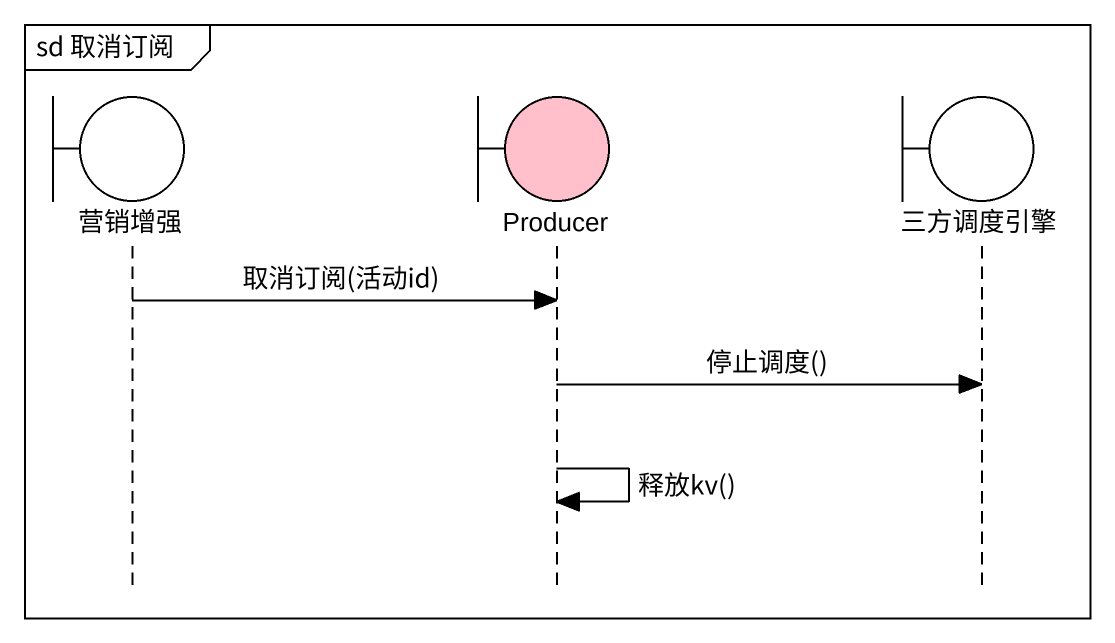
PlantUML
@startuml
mainframe sd 取消订阅
hide footbox
boundary 营销增强
boundary Producer #FFC0CB
boundary 三方调度引擎

营销增强 -> Producer : 取消订阅(活动id)
Producer -> 三方调度引擎 : 停止调度()
Producer -> Producer : 释放kv()
@enduml
